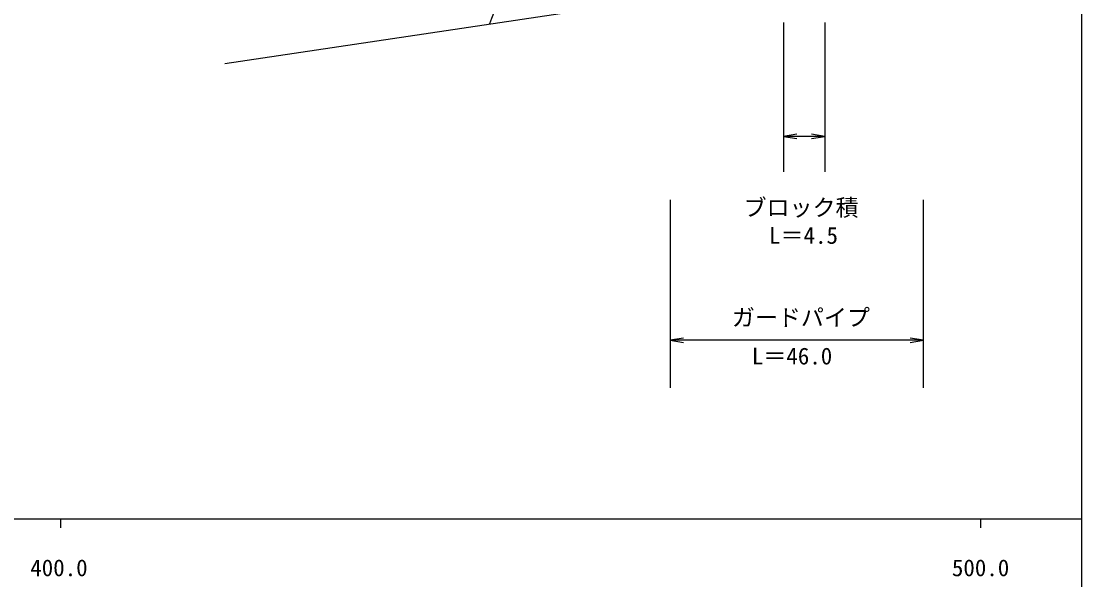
# Model space of a CAD drawing. Units: millimetres, scale not verified. Extents: x -59927063 to 680000, y 20000 to 2888253.
# Drawn here: x 463744 to 579000, y 198357 to 259068 of the extents above; entities that cross this region are included whole.
import ezdxf
from ezdxf.enums import TextEntityAlignment as Align

# ---------------------------------------------------------------- set-up
doc = ezdxf.new("R2010")
doc.units = ezdxf.units.MM
doc.header["$LTSCALE"] = 1000
for name, color, linetype, lineweight in [('M-BGD', 7, 'Continuous', 25), ('M-BMK-SRVR', 3, 'Continuous', 25), ('M-STR-STR3', 7, 'Continuous', 25), ('M-TTL-BAND', 7, 'Continuous', 25)]:
    doc.layers.add(name, color=color, linetype=linetype, lineweight=lineweight)
doc.styles.add('ＭＳ ゴシック', font='')
doc.styles.get('ＭＳ ゴシック').set_extended_font_data('MS Gothic')

# ---------------------------------------------------------------- blocks, each defined once
blk = doc.blocks.new('open_arrow')
at = {"color": 0, "linetype": 'Continuous', "lineweight": -2}
blk.add_lwpolyline([(7.5, 1.25), (0, 0), (7.5, -1.25)], dxfattribs=at)

msp = doc.modelspace()

# ---------------------------------------------------------------- linework, layer by layer
at = {"layer": 'M-BGD'}
msp.add_open_spline([(513628, 292778), (513490, 291203), (513352, 289628), (513506, 288078), (513643, 286699), (514012, 285341), (514288, 283971), (514658, 282139), (514864, 280288), (515168, 278447), (515430, 276866), (515766, 275292), (515951, 273705), (516178, 271750), (516178, 269775), (516195, 267790), (516207, 266313), (516229, 264830), (515999, 263390), (515749, 261819), (515198, 260299), (514648, 258778)], degree=3, knots=[0, 0, 0, 0, 1, 1, 1, 2, 2, 2, 3, 3, 3, 4, 4, 4, 5, 5, 5, 6, 6, 6, 7, 7, 7, 7], dxfattribs=at)
at = {"layer": 'M-BMK-SRVR'}
msp.add_line((485884, 254486), (561173, 265721), dxfattribs=at)
at = {"layer": 'M-STR-STR3'}
for p, q in [((546576, 258931), (546576, 242699)), ((551088, 258931), (551088, 242699)), ((551088, 246544), (546576, 246544)), ((534257, 239637), (534257, 219203)), ((561804, 219203), (561804, 239637)), ((561804, 224395), (534257, 224395))]:
    msp.add_line(p, q, dxfattribs=at)
at = {"layer": 'M-TTL-BAND'}
for p, q in [((579000, 20000), (579000, 370000)), ((40000, 205000), (579000, 205000)), ((468000, 205000), (468000, 204000)), ((568000, 205000), (568000, 204000))]:
    msp.add_line(p, q, dxfattribs=at)

# ---------------------------------------------------------------- block references
at = {"layer": 'M-STR-STR3', "xscale": 193, "yscale": 193}
for p in [(546576, 246544), (534257, 224395)]:
    msp.add_blockref('open_arrow', p, dxfattribs=at)
at = {"layer": 'M-STR-STR3', "xscale": 193, "yscale": 193, "rotation": 180}
for p in [(551088, 246544), (561804, 224395)]:
    msp.add_blockref('open_arrow', p, dxfattribs=at)

# ---------------------------------------------------------------- texts
at = {"layer": 'M-STR-STR3', "style": 'ＭＳ ゴシック'}
for s, p in [('ブロック積', (542243, 239731)), ('L＝4.5', (545017, 236707)), ('ガードパイプ', (540973, 227785)), ('L＝46.0', (543147, 223594))]:
    msp.add_text(s, height=1833, dxfattribs=at).set_placement(p, align=Align.TOP_LEFT)
at = {"layer": 'M-TTL-BAND', "style": 'ＭＳ ゴシック'}
for s, p in [('400.0', (467844, 198195)), ('500.0', (568000, 198195))]:
    msp.add_text(s, height=1833, dxfattribs=at).set_placement(p, align=Align.BOTTOM_CENTER)

doc.saveas('drawing.dxf')
